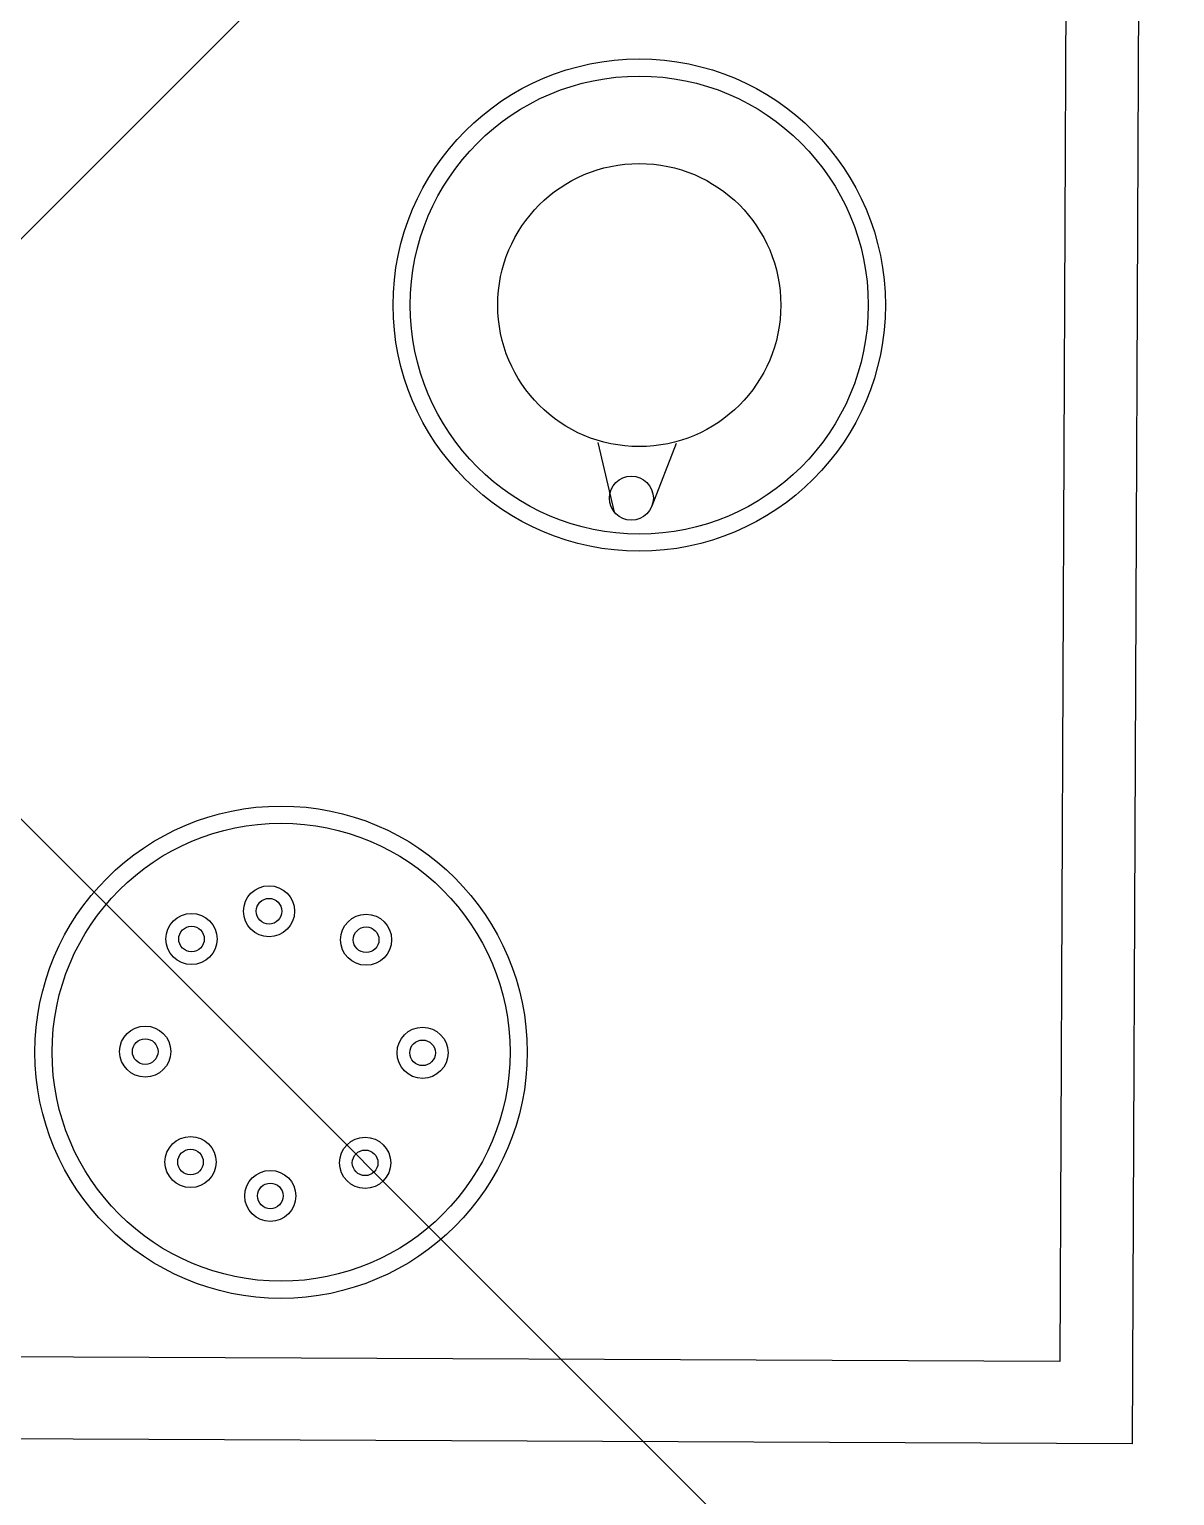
# Model space of a CAD drawing. Header units: inches. Extents: x 567115 to 582893, y 124948 to 133566.
# Drawn here: x 580462.36 to 580473.12, y 130651 to 130664.78 of the extents above; entities that cross this region are included whole.
import ezdxf

# ---------------------------------------------------------------- set-up
doc = ezdxf.new("R2010")
doc.units = ezdxf.units.IN
doc.header["$MEASUREMENT"] = 0
for name, color, linetype in [('BOARD', 3, 'Continuous'), ('kazeb', 15, 'Continuous'), ('LIGHTING', 3, 'Continuous')]:
    doc.layers.add(name, color=color, linetype=linetype)

# ---------------------------------------------------------------- blocks, each defined once
blk = doc.blocks.new('BOARD1')
at = {"layer": 'BOARD'}
for p, q in [((-25.172, -12.731), (5.257, -12.731)), ((5.257, -12.731), (5.257, -34.604)), ((-24.117, -13.656), (4.214, -13.656)), ((4.214, -13.656), (4.214, -33.511))]:
    blk.add_line(p, q, dxfattribs=at)
at = {"layer": 'BOARD', "color": 2}
for p, q in [((-7.446, -18.591), (-6.647, -18.896)), ((-6.566, -19.372), (-7.453, -19.582))]:
    blk.add_line(p, q, dxfattribs=at)
at = {"layer": 'BOARD', "color": 30}
for centre, radius in [((-9.204, -19.068), 3.132), ((-9.204, -19.068), 2.914), ((0.322, -23.584), 3.132), ((0.322, -23.584), 2.914)]:
    blk.add_circle(centre, radius, dxfattribs=at)
at = {"layer": 'BOARD', "color": 2}
for centre, radius in [((-9.204, -19.068), 1.801), ((-6.747, -19.158), 0.28), ((0.322, -21.783), 0.325), ((0.322, -21.783), 0.163), ((-1.113, -22.508), 0.325), ((1.725, -22.508), 0.325), ((-1.113, -22.508), 0.163), ((1.725, -22.508), 0.163), ((-1.471, -23.745), 0.325), ((2.151, -23.713), 0.325), ((-1.471, -23.745), 0.163), ((2.151, -23.713), 0.163), ((-1.113, -24.73), 0.325), ((1.725, -24.73), 0.325), ((-1.113, -24.73), 0.163), ((1.725, -24.73), 0.163), ((0.322, -25.313), 0.325), ((0.322, -25.313), 0.163)]:
    blk.add_circle(centre, radius, dxfattribs=at)

msp = doc.modelspace()

# ---------------------------------------------------------------- hatches: boundary and pattern name
at = {"layer": 'kazeb'}
h = msp.add_hatch(dxfattribs=at)
h.set_pattern_fill('ANSI33', color=256, scale=150, style=0)
edge = h.paths.add_edge_path()
edge.add_line((582109.566, 128632.039), (582109.566, 128392.039))
edge.add_line((582109.566, 128392.039), (578320.566, 128392.039))
edge.add_line((578320.566, 128392.039), (578320.566, 128690.539))
edge.add_line((578320.566, 128690.539), (578793.566, 128690.539))
edge.add_line((578793.566, 128690.539), (578793.566, 129021.039))
edge.add_line((578793.566, 129021.039), (578726.066, 129021.039))
edge.add_line((578726.066, 129021.039), (578726.066, 129420.539))
edge.add_line((578726.066, 129420.539), (578793.566, 129420.539))
edge.add_line((578793.566, 129420.539), (578793.566, 129646.75))
edge.add_arc((578599.474, 129621.049), 195.786, 7.54287, 86.85082)
edge.add_line((578610.23, 129816.539), (577001.066, 129816.539))
edge.add_line((577001.066, 129816.539), (577001.066, 129854.039))
edge.add_line((577001.066, 129854.039), (576904.066, 129854.039))
edge.add_line((576904.066, 129854.039), (576905.741, 130029.039))
edge.add_line((576905.741, 130029.039), (577001.066, 130029.039))
edge.add_line((577001.066, 130029.039), (577001.066, 130066.539))
edge.add_line((577001.066, 130066.539), (580046.566, 130066.539))
edge.add_line((580046.566, 130066.539), (580046.566, 131114.039))
edge.add_line((580046.566, 131114.039), (580126.566, 131114.039))
edge.add_line((580126.566, 131114.039), (580126.566, 131169.539))
edge.add_line((580126.566, 131169.539), (580340.345, 131169.539))
edge.add_line((580340.345, 131169.539), (580346.566, 131169.539))
edge.add_line((580346.566, 131169.539), (580393.566, 131169.539))
edge.add_line((580393.566, 131169.539), (580393.566, 128632.039))
edge.add_line((580393.566, 128632.039), (582109.566, 128632.039))
edge = h.paths.add_edge_path(flags=16)
edge.add_line((578993.566, 128632.039), (580058.688, 128632.039))
edge.add_line((580058.688, 128632.039), (580058.443, 129716.539))
edge.add_arc((579958.609, 129716.731), 99.835, 359.88976, 448.66327)
edge.add_line((579960.938, 129816.539), (578993.566, 129816.539))
edge.add_line((578993.566, 129816.539), (578993.566, 128632.039))
h = msp.add_hatch(dxfattribs=at)
h.set_pattern_fill('ANSI37,_I', color=256, scale=150, style=2)
h.set_pattern_definition([(45, (0, 0), (-13.25825215, 13.25825215), []), (135, (0, 0), (-13.25825215, -13.25825215), [])])
h.paths.add_polyline_path([(580474.066, 130492.039), (580393.578, 130492.039), (580393.583, 131106.039), (580474.066, 131106.039)])

# ---------------------------------------------------------------- block references
at = {"layer": 'LIGHTING', "linetype": 'Continuous', "ltscale": 7, "xscale": 0.738630000007106, "yscale": 0.738630000007106, "zscale": 0.738630000007106, "rotation": 269.7461492860658}
msp.add_blockref('BOARD1', (580482.142, 130655.33), dxfattribs=at)

doc.saveas('drawing.dxf')
